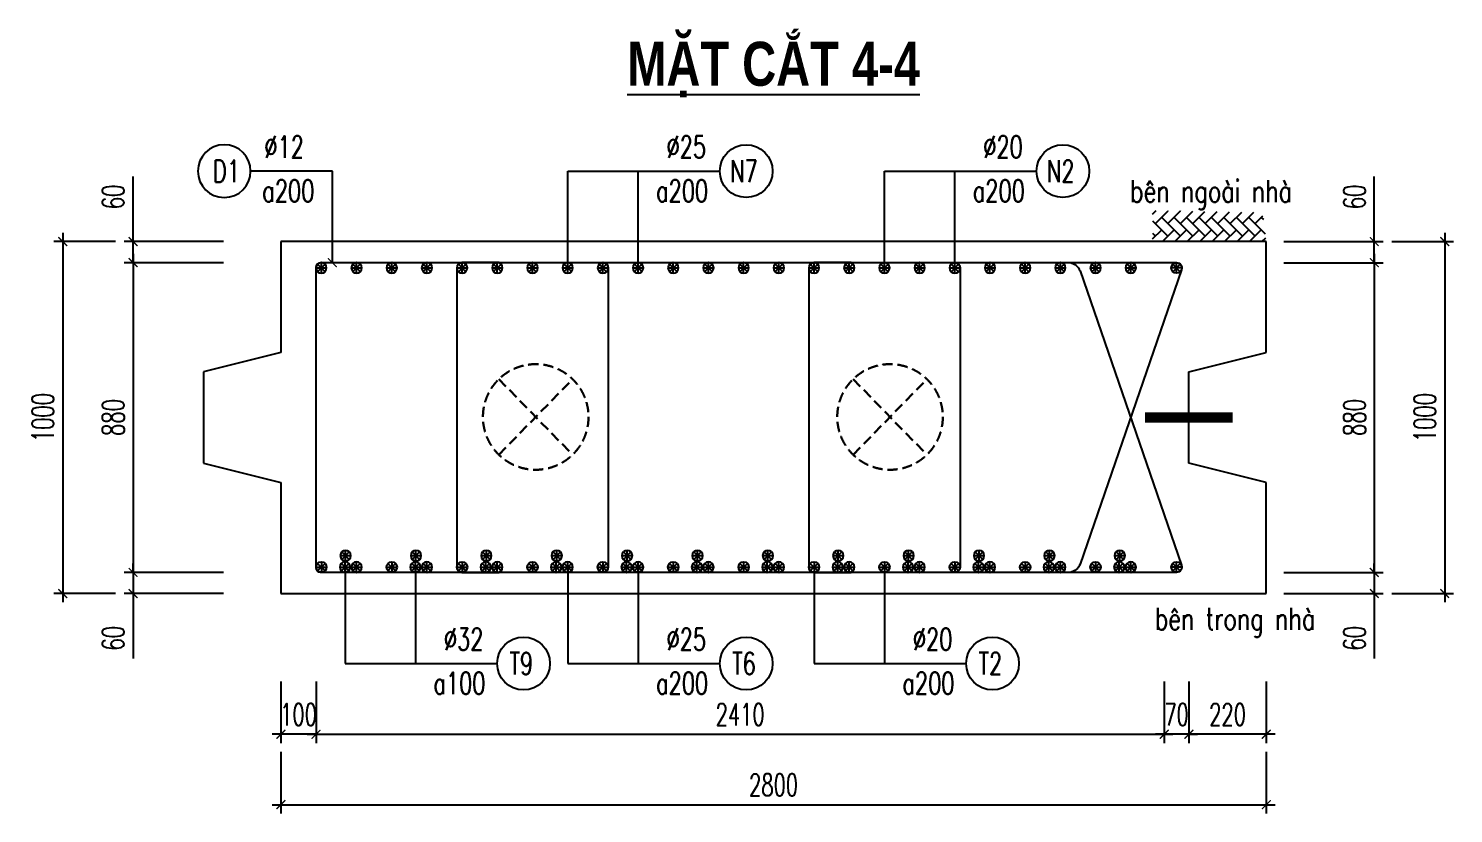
# Model space of a CAD drawing. Header units: millimetres. Extents: x -143570 to 58447, y -1448440 to -1202244.
# Drawn here: x -13922 to 2275, y -1427283 to -1418362 of the extents above; entities that cross this region are included whole.
import ezdxf
from ezdxf.enums import TextEntityAlignment as Align

# ---------------------------------------------------------------- set-up
doc = ezdxf.new("R2010")
doc.units = ezdxf.units.MM
doc.header["$LTSCALE"] = 30
doc.header["$PDMODE"] = 3
doc.linetypes.add('DASHED', pattern=[19.05, 12.7, -6.35])
doc.layers.get('0').update_dxf_attribs({"lineweight": 9})
doc.layers.get('Defpoints').update_dxf_attribs({"lineweight": 9})
for name, color, linetype in [('ccu11-Cotthep', 9, 'Continuous'), ('ccu11-Dim', 8, 'Continuous'), ('ccu11-Hatch', 8, 'Continuous'), ('ccu11-Text', 31, 'Continuous'), ('ccu11-Thay', 7, 'Continuous'), ('ccu11-Thep', 4, 'Continuous'), ('ccu11-Thep doc', 4, 'Continuous'), ('ccu11-Thepdai', 6, 'Continuous')]:
    doc.layers.add(name, color=color, linetype=linetype)
doc.layers.add('ccu11-Khuat', color=9, linetype='DASHED', lineweight=30)
doc.layers.add('Vicom_thep doc', color=1, linetype='Continuous', lineweight=35)
doc.styles.add('ccu11-dim', font='vnsimli.shx', dxfattribs={"width": 0.65, "bigfont": 'bigfont.shx'})
doc.styles.add('ccu11-VnAvH-B', font='')
doc.styles.add('ccu11-vnsimli', font='vnsimli.shx', dxfattribs={"width": 0.8, "bigfont": 'vns.shx'})
doc.styles.add('ccu11-vnsimple', font='vnsimple.shx', dxfattribs={"bigfont": 'bigfont.shx'})
doc.styles.add('ccu11_simli', font='vnsimli.shx', dxfattribs={"width": 0.8})
doc.styles.get('ccu11-VnAvH-B').set_extended_font_data('.VnAvantH', bold=True)
doc.dimstyles.new('ccu11-100', dxfattribs={"dimscale": 100, "dimtxt": 2.5, "dimasz": 1, "dimexe": 1, "dimexo": 2, "dimgap": 1, "dimtad": 1, "dimdec": 0, "dimdsep": 46, "dimtxsty": 'ccu11-dim', "dimblk": 'ARCHTICK', "dimcen": -1, "dimdle": 1, "dimclrd": 256, "dimclre": 256, "dimclrt": 3, "dimadec": 0, "dimazin": 2, "dimtfac": 0.1, "dimtdec": 0, "dimtmove": 0, "dimatfit": 1, "dimldrblk": 'ARCHTICK', "dimfxl": 1, "dimtvp": 0.833333, "dimtolj": 1, "dimtzin": 12, "dimarcsym": 0})
doc.dimstyles.new('ccu11-100x4', dxfattribs={"dimscale": 100, "dimtxt": 2.5, "dimasz": 1, "dimexe": 1, "dimexo": 2, "dimgap": 1, "dimtad": 1, "dimdec": 0, "dimlfac": 0.25, "dimdsep": 46, "dimtxsty": 'ccu11-dim', "dimblk": 'ARCHTICK', "dimcen": -1, "dimdle": 1, "dimclrd": 256, "dimclre": 256, "dimclrt": 3, "dimadec": 0, "dimazin": 2, "dimtfac": 0.1, "dimtdec": 0, "dimtmove": 0, "dimatfit": 1, "dimldrblk": 'ARCHTICK', "dimfxl": 1, "dimtvp": 0.833333, "dimtolj": 1, "dimtzin": 12, "dimarcsym": 0})

# ---------------------------------------------------------------- blocks, each defined once
blk = doc.blocks.new('MCT')
at = {"ltscale": 0.005}
for p, q in [((-0.49, 0), (0.49, 0)), ((0.35, -0.35), (-0.35, 0.35)), ((-0.35, -0.35), (0.35, 0.35)), ((0, -0.49), (0, 0.49))]:
    blk.add_line(p, q, dxfattribs=at)
blk.add_circle((0, 0), 0.492, dxfattribs=at)
blk = doc.blocks.new('*U660')
at = {"layer": 'ccu11-Thep doc', "xscale": -121.9200000001001, "yscale": 121.9200000001001, "zscale": 121.92, "rotation": 270}
blk.add_blockref('MCT', (0, 0), dxfattribs=at)
blk = doc.blocks.new('*U661')
at = {"layer": 'ccu11-Thep doc', "color": 0, "linetype": 'ByBlock', "lineweight": -2, "transparency": 16777216}
for p in [(0, 0), (800, 0), (1600, 0), (2400, 0), (3200, 0), (4000, 0), (4800, 0), (5600, 0), (6400, 0), (7200, 0), (8000, 0), (8800, 0)]:
    blk.add_blockref('*U660', p, dxfattribs=at)
blk = doc.blocks.new('*U654')
at = {"layer": 'ccu11-Thep doc', "xscale": -121.9200000001001, "yscale": 121.9200000001001, "zscale": 121.92, "rotation": 270}
blk.add_blockref('MCT', (0, 0), dxfattribs=at)
blk = doc.blocks.new('*U655')
at = {"layer": 'ccu11-Thep doc', "color": 0, "linetype": 'ByBlock', "lineweight": -2, "transparency": 16777216}
for p in [(0, 0), (800, 0), (1600, 0), (2400, 0), (3200, 0), (4000, 0), (4800, 0), (5600, 0), (6400, 0), (7200, 0), (8000, 0), (8800, 0)]:
    blk.add_blockref('*U654', p, dxfattribs=at)
blk = doc.blocks.new('_ARCHTICK')
at = {"color": 0, "linetype": 'ByBlock', "const_width": 0.15}
blk.add_lwpolyline([(-0.5, -0.5), (0.5, 0.5)], dxfattribs=at)
blk = doc.blocks.new('*D693')
at = {"layer": 'ccu11-Dim', "linetype": 'ByBlock', "lineweight": -2, "ltscale": 30, "transparency": 16777216}
for p, q in [((-12733, -1420783), (-12733, -1420043)), ((-11704, -1420783), (-12833, -1420783)), ((-12733, -1421023), (-12733, -1420783)), ((-11704, -1421023), (-12833, -1421023)), ((-12733, -1421023), (-12733, -1421123))]:
    blk.add_line(p, q, dxfattribs=at)
at = {"layer": 'Defpoints', "color": 0, "linetype": 'ByBlock', "ltscale": 30, "transparency": 16777216}
for p in [(-11504, -1420783), (-12733, -1421023), (-11504, -1421023)]:
    blk.add_point(p, dxfattribs=at)
at = {"layer": 'ccu11-Dim', "linetype": 'ByBlock', "lineweight": -2, "ltscale": 30, "transparency": 16777216, "xscale": 100, "yscale": 100, "zscale": 100}
for p, rotation in [((-12733, -1420783), 270), ((-12733, -1421023), 90)]:
    blk.add_blockref('_ARCHTICK', p, dxfattribs=dict(at, rotation=rotation))
at = {"layer": 'ccu11-Dim', "color": 3, "linetype": 'ByBlock', "ltscale": 30, "transparency": 16777216, "insert": (-12958, -1420275), "char_height": 250, "attachment_point": 5, "rotation": 90, "style": 'ccu11-dim'}
blk.add_mtext('\\A1;60', dxfattribs=at)
blk = doc.blocks.new('*D694')
at = {"layer": 'ccu11-Dim', "linetype": 'ByBlock', "lineweight": -2, "ltscale": 30, "transparency": 16777216}
for p, q in [((-12733, -1420923), (-12733, -1424643)), ((-11704, -1421023), (-12833, -1421023)), ((-11704, -1424543), (-12833, -1424543))]:
    blk.add_line(p, q, dxfattribs=at)
at = {"layer": 'Defpoints', "color": 0, "linetype": 'ByBlock', "ltscale": 30, "transparency": 16777216}
for p in [(-11504, -1421023), (-12733, -1424543), (-11504, -1424543)]:
    blk.add_point(p, dxfattribs=at)
at = {"layer": 'ccu11-Dim', "linetype": 'ByBlock', "lineweight": -2, "ltscale": 30, "transparency": 16777216, "xscale": 100, "yscale": 100, "zscale": 100}
for p, rotation in [((-12733, -1421023), 90), ((-12733, -1424543), 270)]:
    blk.add_blockref('_ARCHTICK', p, dxfattribs=dict(at, rotation=rotation))
at = {"layer": 'ccu11-Dim', "color": 3, "linetype": 'ByBlock', "ltscale": 30, "transparency": 16777216, "insert": (-12958, -1422783), "char_height": 250, "attachment_point": 5, "rotation": 90, "style": 'ccu11-dim'}
blk.add_mtext('\\A1;880', dxfattribs=at)
blk = doc.blocks.new('*D695')
at = {"layer": 'ccu11-Dim', "linetype": 'ByBlock', "lineweight": -2, "ltscale": 30, "transparency": 16777216}
for p, q in [((-11704, -1424543), (-12833, -1424543)), ((-12733, -1424543), (-12733, -1424443)), ((-12733, -1424543), (-12733, -1424783)), ((-11704, -1424783), (-12833, -1424783)), ((-12733, -1424783), (-12733, -1425522))]:
    blk.add_line(p, q, dxfattribs=at)
at = {"layer": 'Defpoints', "color": 0, "linetype": 'ByBlock', "ltscale": 30, "transparency": 16777216}
for p in [(-12733, -1424543), (-11504, -1424543), (-11504, -1424783)]:
    blk.add_point(p, dxfattribs=at)
at = {"layer": 'ccu11-Dim', "linetype": 'ByBlock', "lineweight": -2, "ltscale": 30, "transparency": 16777216, "xscale": 100, "yscale": 100, "zscale": 100}
for p, rotation in [((-12733, -1424543), 270), ((-12733, -1424783), 90)]:
    blk.add_blockref('_ARCHTICK', p, dxfattribs=dict(at, rotation=rotation))
at = {"layer": 'ccu11-Dim', "color": 3, "linetype": 'ByBlock', "ltscale": 30, "transparency": 16777216, "insert": (-12958, -1425291), "char_height": 250, "attachment_point": 5, "rotation": 90, "style": 'ccu11-dim'}
blk.add_mtext('\\A1;60', dxfattribs=at)
blk = doc.blocks.new('*D696')
at = {"layer": 'ccu11-Dim', "linetype": 'ByBlock', "lineweight": -2, "ltscale": 30, "transparency": 16777216}
for p, q in [((-12933, -1420783), (-13633, -1420783)), ((-13533, -1420683), (-13533, -1424883)), ((-12933, -1424783), (-13633, -1424783))]:
    blk.add_line(p, q, dxfattribs=at)
at = {"layer": 'Defpoints', "color": 0, "linetype": 'ByBlock', "ltscale": 30, "transparency": 16777216}
for p in [(-12733, -1420783), (-13533, -1424783), (-12733, -1424783)]:
    blk.add_point(p, dxfattribs=at)
at = {"layer": 'ccu11-Dim', "linetype": 'ByBlock', "lineweight": -2, "ltscale": 30, "transparency": 16777216, "xscale": 100, "yscale": 100, "zscale": 100}
for p, rotation in [((-13533, -1420783), 90), ((-13533, -1424783), 270)]:
    blk.add_blockref('_ARCHTICK', p, dxfattribs=dict(at, rotation=rotation))
at = {"layer": 'ccu11-Dim', "color": 3, "linetype": 'ByBlock', "ltscale": 30, "transparency": 16777216, "insert": (-13758, -1422783), "char_height": 250, "attachment_point": 5, "rotation": 90, "style": 'ccu11-dim'}
blk.add_mtext('\\A1;1000', dxfattribs=at)
blk = doc.blocks.new('*D697')
at = {"layer": 'ccu11-Dim', "linetype": 'ByBlock', "lineweight": -2, "ltscale": 30, "transparency": 16777216}
for p, q in [((-733, -1425783), (-733, -1426483)), ((147, -1425783), (147, -1426483)), ((247, -1426383), (-833, -1426383))]:
    blk.add_line(p, q, dxfattribs=at)
at = {"layer": 'Defpoints', "color": 0, "linetype": 'ByBlock', "ltscale": 30, "transparency": 16777216}
for p in [(-733, -1425583), (147, -1425583), (-733, -1426383)]:
    blk.add_point(p, dxfattribs=at)
at = {"layer": 'ccu11-Dim', "linetype": 'ByBlock', "lineweight": -2, "ltscale": 30, "transparency": 16777216, "xscale": 100, "yscale": 100, "zscale": 100, "rotation": 180}
blk.add_blockref('_ARCHTICK', (-733, -1426383), dxfattribs=at)
at = {"layer": 'ccu11-Dim', "linetype": 'ByBlock', "lineweight": -2, "ltscale": 30, "transparency": 16777216, "xscale": 100, "yscale": 100, "zscale": 100}
blk.add_blockref('_ARCHTICK', (147, -1426383), dxfattribs=at)
at = {"layer": 'ccu11-Dim', "color": 3, "linetype": 'ByBlock', "ltscale": 30, "transparency": 16777216, "insert": (-293, -1426158), "char_height": 250, "attachment_point": 5, "style": 'ccu11-dim'}
blk.add_mtext('\\A1;220', dxfattribs=at)
blk = doc.blocks.new('*D698')
at = {"layer": 'ccu11-Dim', "linetype": 'ByBlock', "lineweight": -2, "ltscale": 30, "transparency": 16777216}
for p, q in [((-11053, -1426583), (-11053, -1427283)), ((147, -1426583), (147, -1427283)), ((-11153, -1427183), (247, -1427183))]:
    blk.add_line(p, q, dxfattribs=at)
at = {"layer": 'Defpoints', "color": 0, "linetype": 'ByBlock', "ltscale": 30, "transparency": 16777216}
for p in [(-11053, -1426383), (147, -1426383), (147, -1427183)]:
    blk.add_point(p, dxfattribs=at)
at = {"layer": 'ccu11-Dim', "linetype": 'ByBlock', "lineweight": -2, "ltscale": 30, "transparency": 16777216, "xscale": 100, "yscale": 100, "zscale": 100, "rotation": 180}
blk.add_blockref('_ARCHTICK', (-11053, -1427183), dxfattribs=at)
at = {"layer": 'ccu11-Dim', "linetype": 'ByBlock', "lineweight": -2, "ltscale": 30, "transparency": 16777216, "xscale": 100, "yscale": 100, "zscale": 100}
blk.add_blockref('_ARCHTICK', (147, -1427183), dxfattribs=at)
at = {"layer": 'ccu11-Dim', "color": 3, "linetype": 'ByBlock', "ltscale": 30, "transparency": 16777216, "insert": (-5453, -1426958), "char_height": 250, "attachment_point": 5, "style": 'ccu11-dim'}
blk.add_mtext('\\A1;2800', dxfattribs=at)
blk = doc.blocks.new('*D699')
at = {"layer": 'ccu11-Dim', "linetype": 'ByBlock', "lineweight": -2, "ltscale": 30, "transparency": 16777216}
for p, q in [((-1013, -1425783), (-1013, -1426483)), ((-733, -1425783), (-733, -1426483)), ((-1013, -1426383), (-1113, -1426383)), ((-733, -1426383), (-1013, -1426383)), ((-733, -1426383), (-633, -1426383))]:
    blk.add_line(p, q, dxfattribs=at)
at = {"layer": 'Defpoints', "color": 0, "linetype": 'ByBlock', "ltscale": 30, "transparency": 16777216}
for p in [(-1013, -1425583), (-733, -1425583), (-1013, -1426383)]:
    blk.add_point(p, dxfattribs=at)
at = {"layer": 'ccu11-Dim', "linetype": 'ByBlock', "lineweight": -2, "ltscale": 30, "transparency": 16777216, "xscale": 100, "yscale": 100, "zscale": 100}
blk.add_blockref('_ARCHTICK', (-1013, -1426383), dxfattribs=at)
at = {"layer": 'ccu11-Dim', "linetype": 'ByBlock', "lineweight": -2, "ltscale": 30, "transparency": 16777216, "xscale": 100, "yscale": 100, "zscale": 100, "rotation": 180}
blk.add_blockref('_ARCHTICK', (-733, -1426383), dxfattribs=at)
at = {"layer": 'ccu11-Dim', "color": 3, "linetype": 'ByBlock', "ltscale": 30, "transparency": 16777216, "insert": (-873, -1426158), "char_height": 250, "attachment_point": 5, "style": 'ccu11-dim'}
blk.add_mtext('\\A1;70', dxfattribs=at)
blk = doc.blocks.new('*D700')
at = {"layer": 'ccu11-Dim', "linetype": 'ByBlock', "lineweight": -2, "ltscale": 30, "transparency": 16777216}
for p, q in [((-10653, -1425783), (-10653, -1426483)), ((-1013, -1425783), (-1013, -1426483)), ((-10753, -1426383), (-913, -1426383))]:
    blk.add_line(p, q, dxfattribs=at)
at = {"layer": 'Defpoints', "color": 0, "linetype": 'ByBlock', "ltscale": 30, "transparency": 16777216}
for p in [(-10653, -1425583), (-1013, -1425583), (-1013, -1426383)]:
    blk.add_point(p, dxfattribs=at)
at = {"layer": 'ccu11-Dim', "linetype": 'ByBlock', "lineweight": -2, "ltscale": 30, "transparency": 16777216, "xscale": 100, "yscale": 100, "zscale": 100, "rotation": 180}
blk.add_blockref('_ARCHTICK', (-10653, -1426383), dxfattribs=at)
at = {"layer": 'ccu11-Dim', "linetype": 'ByBlock', "lineweight": -2, "ltscale": 30, "transparency": 16777216, "xscale": 100, "yscale": 100, "zscale": 100}
blk.add_blockref('_ARCHTICK', (-1013, -1426383), dxfattribs=at)
at = {"layer": 'ccu11-Dim', "color": 3, "linetype": 'ByBlock', "ltscale": 30, "transparency": 16777216, "insert": (-5833, -1426158), "char_height": 250, "attachment_point": 5, "style": 'ccu11-dim'}
blk.add_mtext('\\A1;2410', dxfattribs=at)
blk = doc.blocks.new('*D701')
at = {"layer": 'ccu11-Dim', "linetype": 'ByBlock', "lineweight": -2, "ltscale": 30, "transparency": 16777216}
for p, q in [((-11053, -1425783), (-11053, -1426483)), ((-10653, -1425783), (-10653, -1426483)), ((-11053, -1426383), (-11153, -1426383)), ((-10653, -1426383), (-11053, -1426383)), ((-10653, -1426383), (-10553, -1426383))]:
    blk.add_line(p, q, dxfattribs=at)
at = {"layer": 'Defpoints', "color": 0, "linetype": 'ByBlock', "ltscale": 30, "transparency": 16777216}
for p in [(-11053, -1425583), (-10653, -1425583), (-11053, -1426383)]:
    blk.add_point(p, dxfattribs=at)
at = {"layer": 'ccu11-Dim', "linetype": 'ByBlock', "lineweight": -2, "ltscale": 30, "transparency": 16777216, "xscale": 100, "yscale": 100, "zscale": 100}
blk.add_blockref('_ARCHTICK', (-11053, -1426383), dxfattribs=at)
at = {"layer": 'ccu11-Dim', "linetype": 'ByBlock', "lineweight": -2, "ltscale": 30, "transparency": 16777216, "xscale": 100, "yscale": 100, "zscale": 100, "rotation": 180}
blk.add_blockref('_ARCHTICK', (-10653, -1426383), dxfattribs=at)
at = {"layer": 'ccu11-Dim', "color": 3, "linetype": 'ByBlock', "ltscale": 30, "transparency": 16777216, "insert": (-10853, -1426158), "char_height": 250, "attachment_point": 5, "style": 'ccu11-dim'}
blk.add_mtext('\\A1;100', dxfattribs=at)
blk = doc.blocks.new('SHD')
at = {"layer": 'ccu11-Cotthep'}
blk.add_circle((300, 0), 300, dxfattribs=at)
at = {"layer": 'ccu11-Cotthep', "color": 31, "style": 'ccu11_simli', "width": 0.8}
blk.add_attdef('DK', text='', height=250, dxfattribs=at).set_placement((-101, 65), align=Align.BOTTOM_RIGHT)
blk.add_attdef('KH', text='', height=250, dxfattribs=at).set_placement((300, 0), align=Align.MIDDLE)
blk.add_attdef('KC', text='', height=250, dxfattribs=at).set_placement((-101, -142), align=Align.TOP_RIGHT)
blk = doc.blocks.new('*D702')
at = {"layer": 'ccu11-Dim', "linetype": 'ByBlock', "lineweight": -2, "ltscale": 30, "transparency": 16777216}
for p, q in [((1375, -1420783), (1375, -1420043)), ((347, -1420783), (1475, -1420783)), ((1375, -1421023), (1375, -1420783)), ((347, -1421023), (1475, -1421023)), ((1375, -1421023), (1375, -1421123))]:
    blk.add_line(p, q, dxfattribs=at)
at = {"layer": 'Defpoints', "color": 0, "linetype": 'ByBlock', "ltscale": 30, "transparency": 16777216}
for p in [(147, -1420783), (147, -1421023), (1375, -1421023)]:
    blk.add_point(p, dxfattribs=at)
at = {"layer": 'ccu11-Dim', "linetype": 'ByBlock', "lineweight": -2, "ltscale": 30, "transparency": 16777216, "xscale": 100, "yscale": 100, "zscale": 100}
for p, rotation in [((1375, -1420783), 270), ((1375, -1421023), 90)]:
    blk.add_blockref('_ARCHTICK', p, dxfattribs=dict(at, rotation=rotation))
at = {"layer": 'ccu11-Dim', "color": 3, "linetype": 'ByBlock', "ltscale": 30, "transparency": 16777216, "insert": (1150, -1420275), "char_height": 250, "attachment_point": 5, "rotation": 90, "style": 'ccu11-dim'}
blk.add_mtext('\\A1;60', dxfattribs=at)
blk = doc.blocks.new('*D703')
at = {"layer": 'ccu11-Dim', "linetype": 'ByBlock', "lineweight": -2, "ltscale": 30, "transparency": 16777216}
for p, q in [((1375, -1420923), (1375, -1424643)), ((347, -1421023), (1475, -1421023)), ((347, -1424543), (1475, -1424543))]:
    blk.add_line(p, q, dxfattribs=at)
at = {"layer": 'Defpoints', "color": 0, "linetype": 'ByBlock', "ltscale": 30, "transparency": 16777216}
for p in [(147, -1421023), (147, -1424543), (1375, -1424543)]:
    blk.add_point(p, dxfattribs=at)
at = {"layer": 'ccu11-Dim', "linetype": 'ByBlock', "lineweight": -2, "ltscale": 30, "transparency": 16777216, "xscale": 100, "yscale": 100, "zscale": 100}
for p, rotation in [((1375, -1421023), 90), ((1375, -1424543), 270)]:
    blk.add_blockref('_ARCHTICK', p, dxfattribs=dict(at, rotation=rotation))
at = {"layer": 'ccu11-Dim', "color": 3, "linetype": 'ByBlock', "ltscale": 30, "transparency": 16777216, "insert": (1150, -1422783), "char_height": 250, "attachment_point": 5, "rotation": 90, "style": 'ccu11-dim'}
blk.add_mtext('\\A1;880', dxfattribs=at)
blk = doc.blocks.new('*D704')
at = {"layer": 'ccu11-Dim', "linetype": 'ByBlock', "lineweight": -2, "ltscale": 30, "transparency": 16777216}
for p, q in [((347, -1424543), (1475, -1424543)), ((1375, -1424543), (1375, -1424443)), ((1375, -1424543), (1375, -1424783)), ((347, -1424783), (1475, -1424783)), ((1375, -1424783), (1375, -1425522))]:
    blk.add_line(p, q, dxfattribs=at)
at = {"layer": 'Defpoints', "color": 0, "linetype": 'ByBlock', "ltscale": 30, "transparency": 16777216}
for p in [(147, -1424543), (1375, -1424543), (147, -1424783)]:
    blk.add_point(p, dxfattribs=at)
at = {"layer": 'ccu11-Dim', "linetype": 'ByBlock', "lineweight": -2, "ltscale": 30, "transparency": 16777216, "xscale": 100, "yscale": 100, "zscale": 100}
for p, rotation in [((1375, -1424543), 270), ((1375, -1424783), 90)]:
    blk.add_blockref('_ARCHTICK', p, dxfattribs=dict(at, rotation=rotation))
at = {"layer": 'ccu11-Dim', "color": 3, "linetype": 'ByBlock', "ltscale": 30, "transparency": 16777216, "insert": (1150, -1425291), "char_height": 250, "attachment_point": 5, "rotation": 90, "style": 'ccu11-dim'}
blk.add_mtext('\\A1;60', dxfattribs=at)
blk = doc.blocks.new('*D705')
at = {"layer": 'ccu11-Dim', "linetype": 'ByBlock', "lineweight": -2, "ltscale": 30, "transparency": 16777216}
for p, q in [((1575, -1420783), (2275, -1420783)), ((2175, -1420683), (2175, -1424883)), ((1575, -1424783), (2275, -1424783))]:
    blk.add_line(p, q, dxfattribs=at)
at = {"layer": 'Defpoints', "color": 0, "linetype": 'ByBlock', "ltscale": 30, "transparency": 16777216}
for p in [(1375, -1420783), (1375, -1424783), (2175, -1424783)]:
    blk.add_point(p, dxfattribs=at)
at = {"layer": 'ccu11-Dim', "linetype": 'ByBlock', "lineweight": -2, "ltscale": 30, "transparency": 16777216, "xscale": 100, "yscale": 100, "zscale": 100}
for p, rotation in [((2175, -1420783), 90), ((2175, -1424783), 270)]:
    blk.add_blockref('_ARCHTICK', p, dxfattribs=dict(at, rotation=rotation))
at = {"layer": 'ccu11-Dim', "color": 3, "linetype": 'ByBlock', "ltscale": 30, "transparency": 16777216, "insert": (1950, -1422783), "char_height": 250, "attachment_point": 5, "rotation": 90, "style": 'ccu11-dim'}
blk.add_mtext('\\A1;1000', dxfattribs=at)
blk = doc.blocks.new('ccu11_block_thep')
at = {"layer": 'ccu11-Thep', "color": 3}
for p, q in [((-0.4, 0), (0.4, 0)), ((-0.28, 0.28), (0.28, -0.28)), ((0.28, 0.28), (-0.28, -0.28)), ((0, 0.4), (0, -0.4))]:
    blk.add_line(p, q, dxfattribs=at)
at = {"layer": 'ccu11-Thep', "color": 1, "const_width": 0.0667}
blk.add_lwpolyline([(-0.4, 0, 1), (0.4, 0, 1), (-0.4, 0, 1)], format="xyb", dxfattribs=at)
at = {"layer": 'ccu11-Thep', "color": 1}
blk.add_circle((0, 0), 0.4, dxfattribs=at)
blk = doc.blocks.new('*U656')
at = {"layer": 'Vicom_thep doc', "xscale": -150, "yscale": 150, "zscale": 150, "rotation": 180}
blk.add_blockref('ccu11_block_thep', (0, 0), dxfattribs=at)
blk = doc.blocks.new('*U657')
at = {"layer": 'ccu11-Thep doc', "color": 0, "linetype": 'ByBlock', "lineweight": -2, "transparency": 16777216}
for p in [(0, 0), (800, 0), (1600, 0), (2400, 0), (3200, 0), (4000, 0), (4800, 0), (5600, 0), (6400, 0), (7200, 0), (8000, 0), (8800, 0)]:
    blk.add_blockref('*U656', p, dxfattribs=at)
blk = doc.blocks.new('*U658')
at = {"layer": 'Vicom_thep doc', "xscale": -150, "yscale": 150, "zscale": 150, "rotation": 180}
blk.add_blockref('ccu11_block_thep', (0, 0), dxfattribs=at)
blk = doc.blocks.new('*U659')
at = {"layer": 'ccu11-Thep doc', "color": 0, "linetype": 'ByBlock', "lineweight": -2, "transparency": 16777216}
for p in [(0, 0), (800, 0), (1600, 0), (2400, 0), (3200, 0), (4000, 0), (4800, 0), (5600, 0), (6400, 0), (7200, 0), (8000, 0), (8800, 0)]:
    blk.add_blockref('*U658', p, dxfattribs=at)
blk = doc.blocks.new('*U662')
at = {"layer": 'Vicom_thep doc', "xscale": -150, "yscale": 150, "zscale": 150, "rotation": 180}
blk.add_blockref('ccu11_block_thep', (0, 0), dxfattribs=at)
blk = doc.blocks.new('*U663')
at = {"layer": 'ccu11-Thep doc', "color": 0, "linetype": 'ByBlock', "lineweight": -2, "transparency": 16777216}
for p in [(0, 0), (800, 0), (1600, 0), (2400, 0), (3200, 0), (4000, 0), (4800, 0), (5600, 0), (6400, 0), (7200, 0), (8000, 0), (8800, 0)]:
    blk.add_blockref('*U662', p, dxfattribs=at)
blk = doc.blocks.new('*U799')
at = {"layer": 'Vicom_thep doc', "xscale": -150, "yscale": 150, "zscale": 150, "rotation": 180}
blk.add_blockref('ccu11_block_thep', (0, 0), dxfattribs=at)
blk = doc.blocks.new('*U800')
at = {"layer": 'ccu11-Thep doc', "color": 0, "linetype": 'ByBlock', "lineweight": -2, "transparency": 16777216}
for p in [(0, 0), (800, 0), (1600, 0), (2400, 0), (3200, 0), (4000, 0), (4800, 0), (5600, 0), (6400, 0), (7200, 0), (8000, 0), (8800, 0)]:
    blk.add_blockref('*U799', p, dxfattribs=at)

msp = doc.modelspace()

# ---------------------------------------------------------------- hatches: boundary and pattern name
at = {"layer": 'ccu11-Hatch', "ltscale": 10}
h = msp.add_hatch(dxfattribs=at)
h.set_pattern_fill('AR-HBONE', color=256, scale=25, angle=270, style=0)
h.set_pattern_definition([(45, (-3262995.94, 355673.39), (141.4213562, 4e-14), [300, -100]), (315, (-3262925.23, 355744.1), (141.4213562, 4e-14), [300, -100])])
h.paths.add_polyline_path([(-1145.44, -1420430.08), (-1145.44, -1420782.81), (146.92, -1420782.81), (104.06, -1420451.5)])

# ---------------------------------------------------------------- linework, layer by layer
at = {"layer": 'ccu11-Khuat', "ltscale": 0.3}
for p, q in [((-8575.66, -1422347.09), (-7737.43, -1423205.79)), ((-8575.66, -1423205.79), (-7737.43, -1422347.09)), ((-4548.42, -1422347.09), (-3710.19, -1423205.79)), ((-4548.42, -1423205.79), (-3710.19, -1422347.09))]:
    msp.add_line(p, q, dxfattribs=at)
for centre in [(-8156.54, -1422776.44), (-4129.31, -1422776.44)]:
    msp.add_circle(centre, 600, dxfattribs=at)
at = {"layer": 'ccu11-Thay'}
for p, q in [((146.92, -1420782.81), (-11053.08, -1420782.81)), ((-11053.08, -1420782.81), (-11053.08, -1422042.81)), ((146.92, -1422042.81), (146.92, -1420782.81)), ((-11053.08, -1422042.81), (-11932.85, -1422262.81)), ((-732.85, -1422262.81), (146.92, -1422042.81)), ((-11932.85, -1422262.81), (-11932.85, -1423302.81)), ((-732.85, -1423302.81), (-732.85, -1422262.81)), ((-11932.85, -1423302.81), (-11053.08, -1423522.81)), ((146.92, -1423522.81), (-732.85, -1423302.81)), ((-11053.08, -1423522.81), (-11053.08, -1424782.81)), ((146.92, -1424782.81), (146.92, -1423522.81)), ((-11053.08, -1424782.81), (146.92, -1424782.81))]:
    msp.add_line(p, q, dxfattribs=at)
at = {"layer": 'ccu11-Thep', "const_width": 120}
msp.add_lwpolyline([(-1233.08, -1422782.81), (-233.08, -1422782.81)], dxfattribs=at)
at = {"layer": 'ccu11-Thepdai'}
for points in [[(-2801.28, -1421022.81), (-2080.82, -1421022.81, -0.23620228), (-1969.05, -1421115.55), (-815.17, -1424462.31, -0.5204497), (-871.56, -1424542.81), (-10603.08, -1424542.81, -0.41421356), (-10653.08, -1424492.81), (-10653.08, -1421072.81, -0.41421356), (-10603.08, -1421022.81), (-871.56, -1421022.81, -0.5204497), (-815.17, -1421103.31), (-1969.05, -1424450.06, -0.23620228), (-2080.82, -1424542.81), (-2801.28, -1424542.81)], [(-8572.4, -1421022.81), (-8992.4, -1421022.81, 0.41421356), (-9052.4, -1421082.81), (-9052.4, -1424482.81, 0.41421356), (-8992.4, -1424542.81), (-8572.4, -1424542.81)], [(-7812.4, -1421022.81), (-7392.4, -1421022.81, -0.41421356), (-7332.4, -1421082.81), (-7332.4, -1424482.81, -0.41421356), (-7392.4, -1424542.81), (-7812.4, -1424542.81)], [(-4572.4, -1421022.81), (-4992.4, -1421022.81, 0.41421356), (-5052.4, -1421082.81), (-5052.4, -1424482.81, 0.41421356), (-4992.4, -1424542.81), (-4572.4, -1424542.81)], [(-3812.4, -1421022.81), (-3392.4, -1421022.81, -0.41421356), (-3332.4, -1421082.81), (-3332.4, -1424482.81, -0.41421356), (-3392.4, -1424542.81), (-3812.4, -1424542.81)]]:
    msp.add_lwpolyline(points, format="xyb", dxfattribs=at)

# ---------------------------------------------------------------- block references
at = {"layer": 'ccu11-Cotthep'}
ref = msp.add_blockref('SHD', (-11396.92, -1419982.45), dxfattribs=dict(at, xscale=-1))
ref.add_attrib('KH', 'D1', dxfattribs={"color": 31, "height": 250, "style": 'ccu11-vnsimple', "width": 0.7}).set_placement((-11671.92, -1419982.45), align=Align.MIDDLE_CENTER)
ref.add_attrib('KC', 'a200', dxfattribs={"color": 31, "height": 250, "style": 'ccu11-vnsimple', "width": 0.7}).set_placement((-10968.34, -1420082.45), align=Align.TOP_CENTER)
ref.add_attrib('DK', '`12', dxfattribs={"color": 31, "height": 250, "style": 'ccu11-vnsimple', "width": 0.7}).set_placement((-11016.13, -1419907.45), align=Align.BOTTOM_CENTER)
ref = msp.add_blockref('SHD', (-6064.08, -1419982.45), dxfattribs=at)
ref.add_attrib('KH', 'N7', dxfattribs={"color": 31, "height": 250, "style": 'ccu11-vnsimple', "width": 0.7}).set_placement((-5789.08, -1419982.45), align=Align.MIDDLE_CENTER)
ref.add_attrib('KC', 'a200', dxfattribs={"color": 31, "height": 250, "style": 'ccu11-vnsimple', "width": 0.7}).set_placement((-6492.66, -1420082.45), align=Align.TOP_CENTER)
ref.add_attrib('DK', '`25', dxfattribs={"color": 31, "height": 250, "style": 'ccu11-vnsimple', "width": 0.7}).set_placement((-6444.87, -1419907.45), align=Align.BOTTOM_CENTER)
ref = msp.add_blockref('SHD', (-2464.08, -1419982.45), dxfattribs=at)
ref.add_attrib('KH', 'N2', dxfattribs={"color": 31, "height": 250, "style": 'ccu11-vnsimple', "width": 0.7}).set_placement((-2189.08, -1419982.45), align=Align.MIDDLE_CENTER)
ref.add_attrib('KC', 'a200', dxfattribs={"color": 31, "height": 250, "style": 'ccu11-vnsimple', "width": 0.7}).set_placement((-2892.66, -1420082.45), align=Align.TOP_CENTER)
ref.add_attrib('DK', '`20', dxfattribs={"color": 31, "height": 250, "style": 'ccu11-vnsimple', "width": 0.7}).set_placement((-2844.87, -1419907.45), align=Align.BOTTOM_CENTER)
ref = msp.add_blockref('SHD', (-8595.08, -1425578.16), dxfattribs=at)
ref.add_attrib('KH', 'T9', dxfattribs={"color": 31, "height": 250, "style": 'ccu11-vnsimple', "width": 0.7}).set_placement((-8320.08, -1425578.16), align=Align.MIDDLE_CENTER)
ref.add_attrib('KC', 'a100', dxfattribs={"color": 31, "height": 250, "style": 'ccu11-vnsimple', "width": 0.7}).set_placement((-9023.66, -1425678.16), align=Align.TOP_CENTER)
ref.add_attrib('DK', '`32', dxfattribs={"color": 31, "height": 250, "style": 'ccu11-vnsimple', "width": 0.7}).set_placement((-8975.87, -1425503.16), align=Align.BOTTOM_CENTER)
ref = msp.add_blockref('SHD', (-6064.08, -1425578.16), dxfattribs=at)
ref.add_attrib('KH', 'T6', dxfattribs={"color": 31, "height": 250, "style": 'ccu11-vnsimple', "width": 0.7}).set_placement((-5789.08, -1425578.16), align=Align.MIDDLE_CENTER)
ref.add_attrib('KC', 'a200', dxfattribs={"color": 31, "height": 250, "style": 'ccu11-vnsimple', "width": 0.7}).set_placement((-6492.66, -1425678.16), align=Align.TOP_CENTER)
ref.add_attrib('DK', '`25', dxfattribs={"color": 31, "height": 250, "style": 'ccu11-vnsimple', "width": 0.7}).set_placement((-6444.87, -1425503.16), align=Align.BOTTOM_CENTER)
ref = msp.add_blockref('SHD', (-3264.08, -1425578.16), dxfattribs=at)
ref.add_attrib('KH', 'T2', dxfattribs={"color": 31, "height": 250, "style": 'ccu11-vnsimple', "width": 0.7}).set_placement((-2989.08, -1425578.16), align=Align.MIDDLE_CENTER)
ref.add_attrib('KC', 'a200', dxfattribs={"color": 31, "height": 250, "style": 'ccu11-vnsimple', "width": 0.7}).set_placement((-3692.66, -1425678.16), align=Align.TOP_CENTER)
ref.add_attrib('DK', '`20', dxfattribs={"color": 31, "height": 250, "style": 'ccu11-vnsimple', "width": 0.7}).set_placement((-3644.87, -1425503.16), align=Align.BOTTOM_CENTER)
at = {"layer": 'ccu11-Thep doc'}
for name, p in [('*U661', (-10593.08, -1421082.81)), ('*U800', (-10193.08, -1421082.81)), ('*U659', (-10317.84, -1424352.69)), ('*U663', (-10324.08, -1424482.81)), ('*U657', (-10193.08, -1424482.81))]:
    msp.add_blockref(name, p, dxfattribs=at)
at = {"layer": 'ccu11-Thep doc', "xscale": 121.9200000001001, "yscale": 121.9200000001001, "zscale": 121.9200000001001, "rotation": 90.00000000000001}
for p in [(-872.73, -1421082.81), (-872.73, -1424482.81)]:
    msp.add_blockref('MCT', p, dxfattribs=at)
at = {"layer": 'ccu11-Thep doc', "xscale": -1, "rotation": 180}
msp.add_blockref('*U655', (-10593.08, -1424482.81), dxfattribs=at)

# ---------------------------------------------------------------- texts
at = {"layer": 'ccu11-Text', "color": 4, "style": 'ccu11-VnAvH-B', "width": 0.8}
msp.add_text('%%UmÆt c¾t 4-4', height=500, dxfattribs=at).set_placement((-5453.08, -1419012.67), align=Align.CENTER)
at = {"layer": 'ccu11-Text', "linetype": 'Continuous', "style": 'ccu11-vnsimli', "width": 0.75}
for s, p in [('bªn ngoµi nhµ', (-479.85, -1420334.66)), ('bªn trong nhµ', (-207.07, -1425194.7))]:
    msp.add_text(s, height=250, dxfattribs=at).set_placement(p, align=Align.CENTER)

# ---------------------------------------------------------------- dimensions: what is measured, and where the dimension line sits
at = {"layer": 'ccu11-Dim', "linetype": 'ByBlock', "ltscale": 30}
for base, p1, p2, angle, picture, middle in [((-12732.85, -1421022.81), (-11504.45, -1420782.81), (-11504.45, -1421022.81), 90, '*D693', (-12732.85, -1420274.82)), ((1375.31, -1421022.81), (146.92, -1420782.81), (146.92, -1421022.81), 90, '*D702', (1375.31, -1420274.82)), ((-12732.85, -1424542.81), (-11504.45, -1424782.81), (-11504.45, -1424542.81), 270, '*D695', (-12732.85, -1425290.79)), ((1375.31, -1424542.81), (146.92, -1424782.81), (146.92, -1424542.81), 270, '*D704', (1375.31, -1425290.79))]:
    dim = msp.add_linear_dim(base=base, p1=p1, p2=p2, angle=angle, dimstyle='ccu11-100x4', dxfattribs=at)
    dim.commit()
    dim.dimension.update_dxf_attribs({"geometry": picture, "text_midpoint": middle, "dimtype": 160})
for base, p1, p2, picture, middle in [((-13532.85, -1424782.81), (-12732.85, -1420782.81), (-12732.85, -1424782.81), '*D696', (-13757.85, -1422782.81)), ((2175.31, -1424782.81), (1375.31, -1420782.81), (1375.31, -1424782.81), '*D705', (1950.31, -1422782.81))]:
    dim = msp.add_linear_dim(base=base, p1=p1, p2=p2, angle=90, dimstyle='ccu11-100x4', dxfattribs=at)
    dim.commit()
    dim.dimension.update_dxf_attribs({"geometry": picture, "text_midpoint": middle})
for base, p1, p2, picture, middle in [((-12732.85, -1424542.81), (-11504.45, -1421022.81), (-11504.45, -1424542.81), '*D694', (-12957.85, -1422782.81)), ((1375.31, -1424542.81), (146.92, -1421022.81), (146.92, -1424542.81), '*D703', (1150.31, -1422782.81))]:
    dim = msp.add_linear_dim(base=base, p1=p1, p2=p2, angle=90, dimstyle='ccu11-100x4', override={"dimtmove": 1}, dxfattribs=at)
    dim.commit()
    dim.dimension.update_dxf_attribs({"geometry": picture, "text_midpoint": middle})
for base, p1, p2, picture, middle in [((-11053.08, -1426383.16), (-10653.08, -1425583.16), (-11053.08, -1425583.16), '*D701', (-10853.08, -1426158.16)), ((-1013.08, -1426383.16), (-733.08, -1425583.16), (-1013.08, -1425583.16), '*D699', (-873.08, -1426158.16))]:
    dim = msp.add_linear_dim(base=base, p1=p1, p2=p2, dimstyle='ccu11-100x4', override={"dimtix": 1}, dxfattribs=at)
    dim.commit()
    dim.dimension.update_dxf_attribs({"geometry": picture, "text_midpoint": middle})
for base, p1, p2, picture, middle in [((-1013.08, -1426383.16), (-10653.08, -1425583.16), (-1013.08, -1425583.16), '*D700', (-5833.08, -1426158.16)), ((-733.08, -1426383.16), (146.92, -1425583.16), (-733.08, -1425583.16), '*D697', (-293.08, -1426158.16)), ((146.92, -1427183.16), (-11053.08, -1426383.16), (146.92, -1426383.16), '*D698', (-5453.08, -1426958.16))]:
    dim = msp.add_linear_dim(base=base, p1=p1, p2=p2, dimstyle='ccu11-100x4', dxfattribs=at)
    dim.commit()
    dim.dimension.update_dxf_attribs({"geometry": picture, "text_midpoint": middle})

# ---------------------------------------------------------------- leaders
at = {"layer": 'ccu11-Cotthep', "linetype": 'ByBlock', "ltscale": 30}
msp.add_leader([(-10467.92, -1421022.81), (-10467.92, -1419982.45), (-11396.92, -1419982.45)], dimstyle='ccu11-100x4', dxfattribs=at)
at = {"layer": 'ccu11-Cotthep'}
for points in [[(-7793.08, -1421082.81), (-7793.08, -1419982.45), (-6064.08, -1419982.45)], [(-6993.08, -1421082.81), (-6993.08, -1419982.45), (-6064.08, -1419982.45)], [(-4193.08, -1421082.81), (-4193.08, -1419982.45), (-2464.08, -1419982.45)], [(-3393.08, -1421082.81), (-3393.08, -1419982.45), (-2464.08, -1419982.45)], [(-10324.08, -1424477.81), (-10324.08, -1425578.16), (-8595.08, -1425578.16)], [(-9524.08, -1424477.81), (-9524.08, -1425578.16), (-8595.08, -1425578.16)], [(-7793.08, -1424477.81), (-7793.08, -1425578.16), (-6064.08, -1425578.16)], [(-6993.08, -1424477.81), (-6993.08, -1425578.16), (-6064.08, -1425578.16)], [(-4993.08, -1424477.81), (-4993.08, -1425578.16), (-3264.08, -1425578.16)], [(-4193.08, -1424477.81), (-4193.08, -1425578.16), (-3264.08, -1425578.16)]]:
    msp.add_leader(points, dimstyle='ccu11-100', override={"dimasz": 1.5, "dimgap": 1, "dimtad": 0, "dimldrblk": 'None', "dimfxl": 3, "dimfxlon": 1, "dimtfill": 1, "dimarcsym": 1}, dxfattribs=at)

doc.saveas('drawing.dxf')
